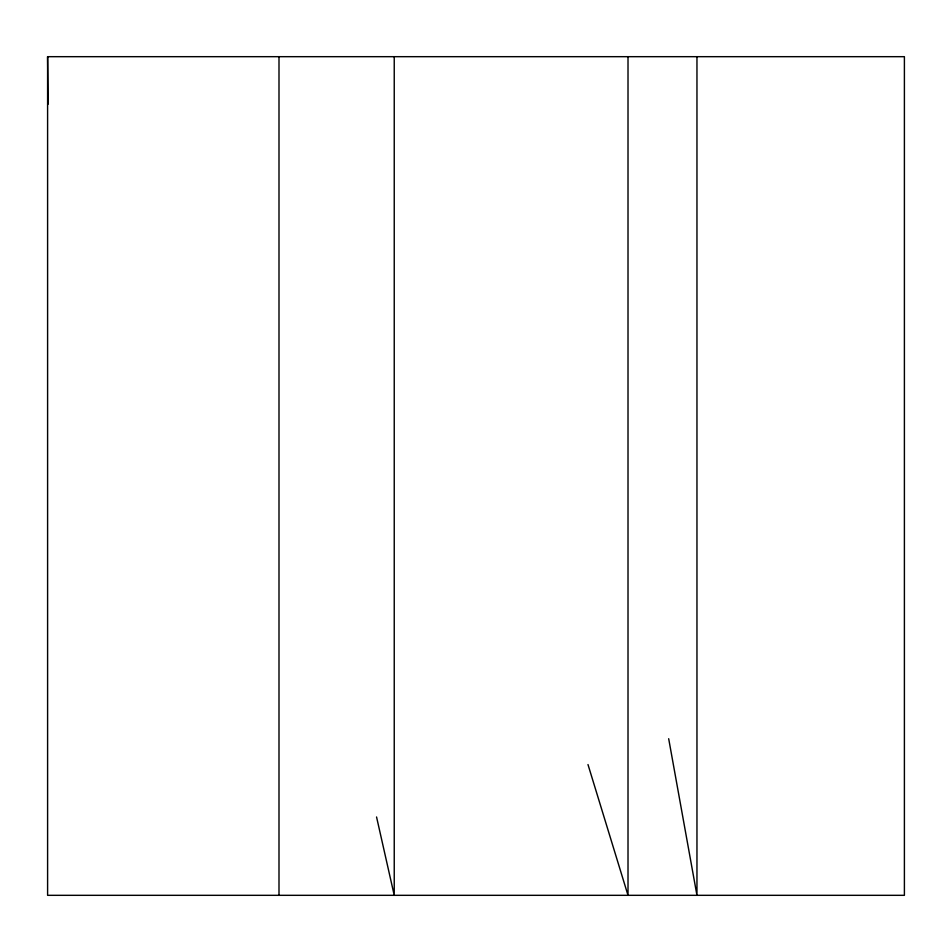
<?xml version="1.0" encoding="UTF-8"?>
<svg xmlns="http://www.w3.org/2000/svg" width="952" height="952" viewBox="0 0 952 952"><rect width="100%" height="100%" fill="white"/><g stroke="black" fill="none" stroke-linecap="round" stroke-linejoin="round"><path stroke-width="1.43" d="M47.6 56.68L904.4 56.68L904.4 895.32L47.6 895.32L47.6 56.68L48.076 104.256M587.991 764.551L628.011 895.32L628.011 56.68M376.552 816.971L394.235 895.32L394.235 56.68M668.685 738.716L696.959 895.32L696.959 56.68M278.995 56.68L278.995 895.32"/></g></svg>
